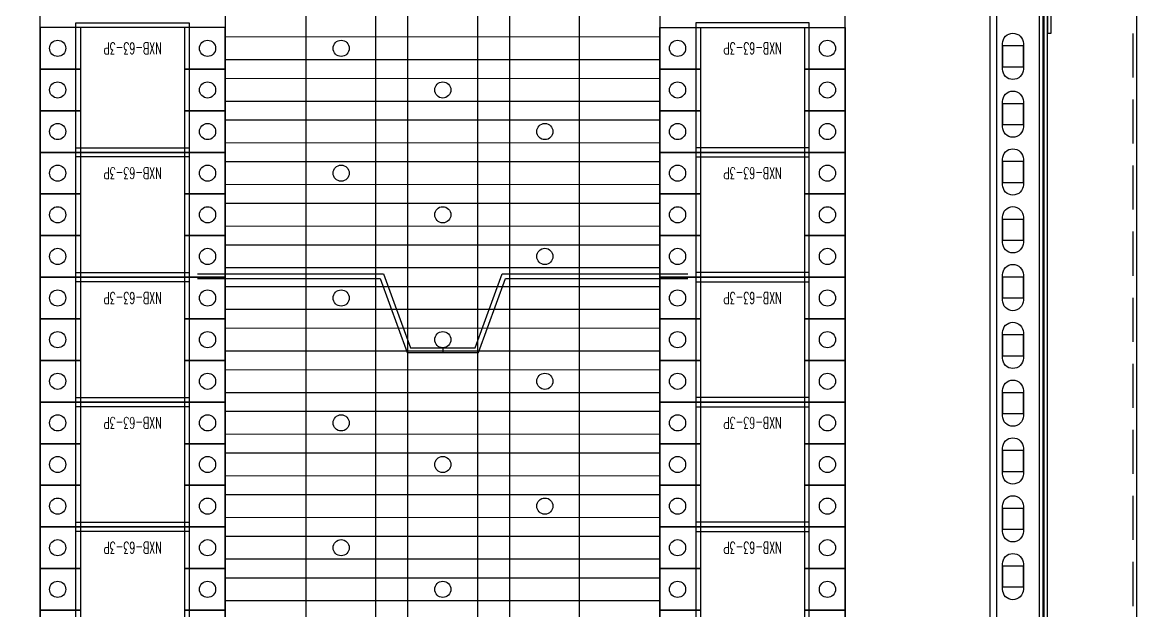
# Model space of a CAD drawing. Header units: millimetres. Extents: x 28713 to 59118, y -54378 to -19615.
# Drawn here: x 37760.6 to 38242.4, y -44096.6 to -43842.1 of the extents above; entities that cross this region are included whole.
import ezdxf
from ezdxf.enums import TextEntityAlignment as Align

# ---------------------------------------------------------------- set-up
doc = ezdxf.new("R2010")
doc.units = ezdxf.units.MM
doc.header["$LTSCALE"] = 3
doc.linetypes.add('HIDDEN', pattern=[9.525, 6.35, -3.175])
for name, color, linetype in [('@.VISIBLE', 7, 'Continuous'), ('equipments', 2, 'Continuous'), ('TEXT', 7, 'Continuous')]:
    doc.layers.add(name, color=color, linetype=linetype)
doc.styles.add('Ann_w01', font='romans.shx', dxfattribs={"width": 0.6, "bigfont": 'chineset.shx'})

msp = doc.modelspace()

# ---------------------------------------------------------------- linework, layer by layer
for points in [[(37642.42, -44581.83), (38242.42, -44581.83), (38242.42, -43081.83), (37642.42, -43081.83)], [(37682.42, -44541.83), (38202.42, -44541.83), (38202.42, -43121.83), (37682.42, -43121.83)], [(38193.42, -43852.33), (38184.42, -43852.33), (38184.42, -43861.33), (38193.42, -43861.33)], [(38193.42, -43877.33), (38184.42, -43877.33), (38184.42, -43886.33), (38193.42, -43886.33)], [(38193.42, -43902.33), (38184.42, -43902.33), (38184.42, -43911.33), (38193.42, -43911.33)], [(38193.42, -43927.33), (38184.42, -43927.33), (38184.42, -43936.33), (38193.42, -43936.33)], [(38193.42, -43952.33), (38184.42, -43952.33), (38184.42, -43961.33), (38193.42, -43961.33)], [(38193.42, -43977.33), (38184.42, -43977.33), (38184.42, -43986.33), (38193.42, -43986.33)], [(38193.42, -44002.33), (38184.42, -44002.33), (38184.42, -44011.33), (38193.42, -44011.33)], [(38193.42, -44027.33), (38184.42, -44027.33), (38184.42, -44036.33), (38193.42, -44036.33)], [(38193.42, -44052.33), (38184.42, -44052.33), (38184.42, -44061.33), (38193.42, -44061.33)], [(38193.42, -44077.33), (38184.42, -44077.33), (38184.42, -44086.33), (38193.42, -44086.33)]]:
    msp.add_lwpolyline(points, close=True)
at = {"linetype": 'HIDDEN'}
for points in [[(37643.92, -44580.33), (38240.92, -44580.33), (38240.92, -43083.33), (37643.92, -43083.33)], [(37680.92, -44543.33), (38203.92, -44543.33), (38203.92, -43120.33), (37680.92, -43120.33)]]:
    msp.add_lwpolyline(points, close=True, dxfattribs=at)
at = {"color": 151}
for points in [[(38203.92, -43093.33), (38183.92, -43093.33, 0.414214), (38178.92, -43098.33), (38178.92, -44565.33, 0.414214), (38183.92, -44570.33), (38203.92, -44570.33)], [(38193.42, -43851.33), (38193.42, -43862.33, -0.414214), (38188.92, -43866.83), (38188.92, -43866.83, -0.414214), (38184.42, -43862.33), (38184.42, -43851.33, -0.414214), (38188.92, -43846.83), (38188.92, -43846.83, -0.414214)], [(38193.42, -43876.33), (38193.42, -43887.33, -0.414214), (38188.92, -43891.83), (38188.92, -43891.83, -0.414214), (38184.42, -43887.33), (38184.42, -43876.33, -0.414214), (38188.92, -43871.83), (38188.92, -43871.83, -0.414214)], [(38193.42, -43901.33), (38193.42, -43912.33, -0.414214), (38188.92, -43916.83), (38188.92, -43916.83, -0.414214), (38184.42, -43912.33), (38184.42, -43901.33, -0.414214), (38188.92, -43896.83), (38188.92, -43896.83, -0.414214)], [(38193.42, -43926.33), (38193.42, -43937.33, -0.414214), (38188.92, -43941.83), (38188.92, -43941.83, -0.414214), (38184.42, -43937.33), (38184.42, -43926.33, -0.414214), (38188.92, -43921.83), (38188.92, -43921.83, -0.414214)], [(38193.42, -43951.33), (38193.42, -43962.33, -0.414214), (38188.92, -43966.83), (38188.92, -43966.83, -0.414214), (38184.42, -43962.33), (38184.42, -43951.33, -0.414214), (38188.92, -43946.83), (38188.92, -43946.83, -0.414214)], [(38193.42, -43976.33), (38193.42, -43987.33, -0.414214), (38188.92, -43991.83), (38188.92, -43991.83, -0.414214), (38184.42, -43987.33), (38184.42, -43976.33, -0.414214), (38188.92, -43971.83), (38188.92, -43971.83, -0.414214)], [(38193.42, -44001.33), (38193.42, -44012.33, -0.414214), (38188.92, -44016.83), (38188.92, -44016.83, -0.414214), (38184.42, -44012.33), (38184.42, -44001.33, -0.414214), (38188.92, -43996.83), (38188.92, -43996.83, -0.414214)], [(38193.42, -44026.33), (38193.42, -44037.33, -0.414214), (38188.92, -44041.83), (38188.92, -44041.83, -0.414214), (38184.42, -44037.33), (38184.42, -44026.33, -0.414214), (38188.92, -44021.83), (38188.92, -44021.83, -0.414214)], [(38193.42, -44051.33), (38193.42, -44062.33, -0.414214), (38188.92, -44066.83), (38188.92, -44066.83, -0.414214), (38184.42, -44062.33), (38184.42, -44051.33, -0.414214), (38188.92, -44046.83), (38188.92, -44046.83, -0.414214)], [(38193.42, -44076.33), (38193.42, -44087.33, -0.414214), (38188.92, -44091.83), (38188.92, -44091.83, -0.414214), (38184.42, -44087.33), (38184.42, -44076.33, -0.414214), (38188.92, -44071.83), (38188.92, -44071.83, -0.414214)]]:
    msp.add_lwpolyline(points, format="xyb", close=True, dxfattribs=at)
at = {"color": 6}
for points in [[(37682.92, -44541.33), (38201.92, -44541.33), (38201.92, -43122.33), (37682.92, -43122.33)], [(37684.42, -44539.83), (38200.42, -44539.83), (38200.42, -43123.83), (37684.42, -43123.83)], [(37702.92, -44521.33), (38181.92, -44521.33), (38181.92, -43142.33), (37702.92, -43142.33)]]:
    msp.add_lwpolyline(points, close=True, dxfattribs=at)
at = {"color": 1}
msp.add_lwpolyline([(38239.42, -43811.83), (38203.92, -43811.83), (38203.92, -43846.83), (38205.42, -43846.83), (38205.42, -43813.33), (38240.92, -43813.33), (38240.92, -43793.33), (38239.42, -43793.33)], close=True, dxfattribs=at)
at = {"layer": '@.VISIBLE', "color": 2}
msp.add_line((37942.42, -43982.85), (37942.42, -43984.85), dxfattribs=at)
at = {"layer": '@.VISIBLE', "color": 1}
for points in [[(37883.36, -43768.33), (37913.36, -43768.33), (37913.36, -44329.33), (37883.36, -44329.33)], [(37848.32, -43848.35), (38036.32, -43848.3), (38036.32, -43858.3), (37848.32, -43858.35)], [(37848.32, -43902.35), (38036.32, -43902.3), (38036.32, -43912.3), (37848.32, -43912.35)], [(37848.32, -43956.35), (38036.32, -43956.3), (38036.32, -43966.3), (37848.32, -43966.35)], [(37848.32, -44010.35), (38036.32, -44010.3), (38036.32, -44020.3), (37848.32, -44020.35)], [(37848.32, -44064.35), (38036.32, -44064.3), (38036.32, -44074.3), (37848.32, -44074.35)]]:
    msp.add_lwpolyline(points, close=True, dxfattribs=at)
at = {"layer": '@.VISIBLE', "color": 2}
for points in [[(37927.36, -43768.33), (37957.36, -43768.33), (37957.36, -44329.33), (37927.36, -44329.33)], [(37848.32, -43866.35), (38036.32, -43866.3), (38036.32, -43876.3), (37848.32, -43876.35)], [(37848.32, -43920.35), (38036.32, -43920.3), (38036.32, -43930.3), (37848.32, -43930.35)], [(37848.32, -43974.35), (38036.32, -43974.3), (38036.32, -43984.3), (37848.32, -43984.35)], [(37848.32, -44028.35), (38036.32, -44028.3), (38036.32, -44038.3), (37848.32, -44038.35)], [(37848.32, -44082.35), (38036.32, -44082.3), (38036.32, -44092.3), (37848.32, -44092.35)]]:
    msp.add_lwpolyline(points, close=True, dxfattribs=at)
at = {"layer": '@.VISIBLE', "color": 4}
for points in [[(37971.36, -43768.33), (38001.36, -43768.33), (38001.36, -44329.33), (37971.36, -44329.33)], [(37848.32, -43884.35), (38036.32, -43884.3), (38036.32, -43894.3), (37848.32, -43894.35)], [(37848.32, -43938.35), (38036.32, -43938.3), (38036.32, -43948.3), (37848.32, -43948.35)], [(37848.32, -43992.35), (38036.32, -43992.3), (38036.32, -44002.3), (37848.32, -44002.35)], [(37848.32, -44046.35), (38036.32, -44046.3), (38036.32, -44056.3), (37848.32, -44056.35)]]:
    msp.add_lwpolyline(points, close=True, dxfattribs=at)
at = {"layer": '@.VISIBLE'}
for points in [[(37768.32, -43772.83), (37848.32, -43772.83), (37848.32, -44319.33), (37768.32, -44319.33)], [(38116.32, -43772.83), (38036.32, -43772.83), (38036.32, -44319.33), (38116.32, -44319.33)], [(37832.82, -43842.35), (37832.82, -43900.35), (37783.82, -43900.35), (37783.82, -43842.35)], [(38051.82, -43842.35), (38051.82, -43900.35), (38100.82, -43900.35), (38100.82, -43842.35)], [(37832.82, -43896.35), (37832.82, -43954.35), (37783.82, -43954.35), (37783.82, -43896.35)], [(38051.82, -43896.35), (38051.82, -43954.35), (38100.82, -43954.35), (38100.82, -43896.35)], [(37832.82, -43950.35), (37832.82, -44008.35), (37783.82, -44008.35), (37783.82, -43950.35)], [(38051.82, -43950.35), (38051.82, -44008.35), (38100.82, -44008.35), (38100.82, -43950.35)], [(37832.82, -44004.35), (37832.82, -44062.35), (37783.82, -44062.35), (37783.82, -44004.35)], [(38051.82, -44004.35), (38051.82, -44062.35), (38100.82, -44062.35), (38100.82, -44004.35)], [(37832.82, -44058.35), (37832.82, -44116.35), (37783.82, -44116.35), (37783.82, -44058.35)], [(38051.82, -44058.35), (38051.82, -44116.35), (38100.82, -44116.35), (38100.82, -44058.35)]]:
    msp.add_lwpolyline(points, close=True, dxfattribs=at)
at = {"layer": '@.VISIBLE', "color": 2}
for points in [[(37836.32, -43950.85), (37916.78, -43950.85), (37928.42, -43982.85), (37956.42, -43982.85), (37968.07, -43950.85), (38048.32, -43950.85)], [(37836.32, -43952.85), (37915.37, -43952.85), (37927.02, -43984.85), (37957.82, -43984.85), (37969.47, -43952.85), (38048.32, -43952.85)]]:
    msp.add_lwpolyline(points, dxfattribs=at)
at = {"layer": '@.VISIBLE', "color": 1}
for centre in [(37898.48, -43853.35), (37898.48, -43907.35), (37898.48, -43961.35), (37898.48, -44015.35), (37898.48, -44069.35)]:
    msp.add_circle(centre, 3.5, dxfattribs=at)
at = {"layer": '@.VISIBLE', "color": 2}
for centre in [(37942.42, -43871.35), (37942.42, -43925.35), (37942.42, -43979.35), (37942.42, -44033.35), (37942.42, -44087.35)]:
    msp.add_circle(centre, 3.5, dxfattribs=at)
at = {"layer": '@.VISIBLE', "color": 4}
for centre in [(37986.54, -43889.35), (37986.54, -43943.35), (37986.54, -43997.35), (37986.54, -44051.35)]:
    msp.add_circle(centre, 3.5, dxfattribs=at)
at = {"layer": 'equipments', "color": 2}
for p, q in [((37785.82, -43844.35), (37785.82, -43898.35)), ((37830.82, -43844.35), (37830.82, -43898.35)), ((38053.82, -43844.35), (38053.82, -43898.35)), ((38098.82, -43844.35), (38098.82, -43898.35)), ((37785.82, -43898.35), (37785.82, -43952.35)), ((37830.82, -43898.35), (37830.82, -43952.35)), ((38053.82, -43898.35), (38053.82, -43952.35)), ((38098.82, -43898.35), (38098.82, -43952.35)), ((37785.82, -43952.35), (37785.82, -44006.35)), ((37830.82, -43952.35), (37830.82, -44006.35)), ((38053.82, -43952.35), (38053.82, -44006.35)), ((38098.82, -43952.35), (38098.82, -44006.35)), ((37785.82, -44006.35), (37785.82, -44060.35)), ((37830.82, -44006.35), (37830.82, -44060.35)), ((38053.82, -44006.35), (38053.82, -44060.35)), ((38098.82, -44006.35), (38098.82, -44060.35)), ((37785.82, -44060.35), (37785.82, -44114.35)), ((37830.82, -44060.35), (37830.82, -44114.35)), ((38053.82, -44060.35), (38053.82, -44114.35)), ((38098.82, -44060.35), (38098.82, -44114.35))]:
    msp.add_line(p, q, dxfattribs=at)
for points in [[(37830.82, -43862.35), (37848.32, -43862.35), (37848.32, -43844.35), (37768.32, -43844.35), (37768.32, -43862.35), (37785.82, -43862.35)], [(38053.82, -43862.35), (38036.32, -43862.35), (38036.32, -43844.35), (38116.32, -43844.35), (38116.32, -43862.35), (38098.82, -43862.35)], [(37785.82, -43862.35), (37768.32, -43862.35), (37768.32, -43880.35), (37785.82, -43880.35)], [(37830.82, -43880.35), (37848.32, -43880.35), (37848.32, -43862.35), (37830.82, -43862.35)], [(38053.82, -43880.35), (38036.32, -43880.35), (38036.32, -43862.35), (38053.82, -43862.35)], [(38098.82, -43862.35), (38116.32, -43862.35), (38116.32, -43880.35), (38098.82, -43880.35)], [(37785.82, -43880.35), (37768.32, -43880.35), (37768.32, -43898.35), (37848.32, -43898.35), (37848.32, -43880.35), (37830.82, -43880.35)], [(38098.82, -43880.35), (38116.32, -43880.35), (38116.32, -43898.35), (38036.32, -43898.35), (38036.32, -43880.35), (38053.82, -43880.35)], [(37830.82, -43916.35), (37848.32, -43916.35), (37848.32, -43898.35), (37768.32, -43898.35), (37768.32, -43916.35), (37785.82, -43916.35)], [(38053.82, -43916.35), (38036.32, -43916.35), (38036.32, -43898.35), (38116.32, -43898.35), (38116.32, -43916.35), (38098.82, -43916.35)], [(37785.82, -43916.35), (37768.32, -43916.35), (37768.32, -43934.35), (37785.82, -43934.35)], [(37830.82, -43934.35), (37848.32, -43934.35), (37848.32, -43916.35), (37830.82, -43916.35)], [(38053.82, -43934.35), (38036.32, -43934.35), (38036.32, -43916.35), (38053.82, -43916.35)], [(38098.82, -43916.35), (38116.32, -43916.35), (38116.32, -43934.35), (38098.82, -43934.35)], [(37785.82, -43934.35), (37768.32, -43934.35), (37768.32, -43952.35), (37848.32, -43952.35), (37848.32, -43934.35), (37830.82, -43934.35)], [(38098.82, -43934.35), (38116.32, -43934.35), (38116.32, -43952.35), (38036.32, -43952.35), (38036.32, -43934.35), (38053.82, -43934.35)], [(37830.82, -43970.35), (37848.32, -43970.35), (37848.32, -43952.35), (37768.32, -43952.35), (37768.32, -43970.35), (37785.82, -43970.35)], [(38053.82, -43970.35), (38036.32, -43970.35), (38036.32, -43952.35), (38116.32, -43952.35), (38116.32, -43970.35), (38098.82, -43970.35)], [(37785.82, -43970.35), (37768.32, -43970.35), (37768.32, -43988.35), (37785.82, -43988.35)], [(37830.82, -43988.35), (37848.32, -43988.35), (37848.32, -43970.35), (37830.82, -43970.35)], [(38053.82, -43988.35), (38036.32, -43988.35), (38036.32, -43970.35), (38053.82, -43970.35)], [(38098.82, -43970.35), (38116.32, -43970.35), (38116.32, -43988.35), (38098.82, -43988.35)], [(37785.82, -43988.35), (37768.32, -43988.35), (37768.32, -44006.35), (37848.32, -44006.35), (37848.32, -43988.35), (37830.82, -43988.35)], [(38098.82, -43988.35), (38116.32, -43988.35), (38116.32, -44006.35), (38036.32, -44006.35), (38036.32, -43988.35), (38053.82, -43988.35)], [(37830.82, -44024.35), (37848.32, -44024.35), (37848.32, -44006.35), (37768.32, -44006.35), (37768.32, -44024.35), (37785.82, -44024.35)], [(38053.82, -44024.35), (38036.32, -44024.35), (38036.32, -44006.35), (38116.32, -44006.35), (38116.32, -44024.35), (38098.82, -44024.35)], [(37785.82, -44024.35), (37768.32, -44024.35), (37768.32, -44042.35), (37785.82, -44042.35)], [(37830.82, -44042.35), (37848.32, -44042.35), (37848.32, -44024.35), (37830.82, -44024.35)], [(38053.82, -44042.35), (38036.32, -44042.35), (38036.32, -44024.35), (38053.82, -44024.35)], [(38098.82, -44024.35), (38116.32, -44024.35), (38116.32, -44042.35), (38098.82, -44042.35)], [(37785.82, -44042.35), (37768.32, -44042.35), (37768.32, -44060.35), (37848.32, -44060.35), (37848.32, -44042.35), (37830.82, -44042.35)], [(38098.82, -44042.35), (38116.32, -44042.35), (38116.32, -44060.35), (38036.32, -44060.35), (38036.32, -44042.35), (38053.82, -44042.35)], [(37830.82, -44078.35), (37848.32, -44078.35), (37848.32, -44060.35), (37768.32, -44060.35), (37768.32, -44078.35), (37785.82, -44078.35)], [(38053.82, -44078.35), (38036.32, -44078.35), (38036.32, -44060.35), (38116.32, -44060.35), (38116.32, -44078.35), (38098.82, -44078.35)], [(37785.82, -44078.35), (37768.32, -44078.35), (37768.32, -44096.35), (37785.82, -44096.35)], [(37830.82, -44096.35), (37848.32, -44096.35), (37848.32, -44078.35), (37830.82, -44078.35)], [(38053.82, -44096.35), (38036.32, -44096.35), (38036.32, -44078.35), (38053.82, -44078.35)], [(38098.82, -44078.35), (38116.32, -44078.35), (38116.32, -44096.35), (38098.82, -44096.35)], [(37785.82, -44096.35), (37768.32, -44096.35), (37768.32, -44114.35), (37848.32, -44114.35), (37848.32, -44096.35), (37830.82, -44096.35)], [(38098.82, -44096.35), (38116.32, -44096.35), (38116.32, -44114.35), (38036.32, -44114.35), (38036.32, -44096.35), (38053.82, -44096.35)]]:
    msp.add_lwpolyline(points, dxfattribs=at)
for centre in [(37775.92, -43853.35), (37840.72, -43853.35), (38043.92, -43853.35), (38108.72, -43853.35), (37775.92, -43871.35), (37840.72, -43871.35), (38043.92, -43871.35), (38108.72, -43871.35), (37775.92, -43889.35), (37840.72, -43889.35), (38043.92, -43889.35), (38108.72, -43889.35), (37775.92, -43907.35), (37840.72, -43907.35), (38043.92, -43907.35), (38108.72, -43907.35), (37775.92, -43925.35), (37840.72, -43925.35), (38043.92, -43925.35), (38108.72, -43925.35), (37775.92, -43943.35), (37840.72, -43943.35), (38043.92, -43943.35), (38108.72, -43943.35), (37775.92, -43961.35), (37840.72, -43961.35), (38043.92, -43961.35), (38108.72, -43961.35), (37775.92, -43979.35), (37840.72, -43979.35), (38043.92, -43979.35), (38108.72, -43979.35), (37775.92, -43997.35), (37840.72, -43997.35), (38043.92, -43997.35), (38108.72, -43997.35), (37775.92, -44015.35), (37840.72, -44015.35), (38043.92, -44015.35), (38108.72, -44015.35), (37775.92, -44033.35), (37840.72, -44033.35), (38043.92, -44033.35), (38108.72, -44033.35), (37775.92, -44051.35), (37840.72, -44051.35), (38043.92, -44051.35), (38108.72, -44051.35), (37775.92, -44069.35), (37840.72, -44069.35), (38043.92, -44069.35), (38108.72, -44069.35), (37775.92, -44087.35), (37840.72, -44087.35), (38043.92, -44087.35), (38108.72, -44087.35)]:
    msp.add_circle(centre, 3.5, dxfattribs=at)

# ---------------------------------------------------------------- texts
at = {"layer": 'TEXT', "style": 'Ann_w01', "width": 0.6}
for p in [(37808.32, -43853.35), (38076.32, -43853.35), (37808.32, -43907.35), (38076.32, -43907.35), (37808.32, -43961.35), (38076.32, -43961.35), (37808.32, -44015.35), (38076.32, -44015.35), (37808.32, -44069.35), (38076.32, -44069.35)]:
    msp.add_text('NXB-63-3P', height=5, rotation=180, dxfattribs=at).set_placement(p, align=Align.MIDDLE_CENTER)

doc.saveas('drawing.dxf')
